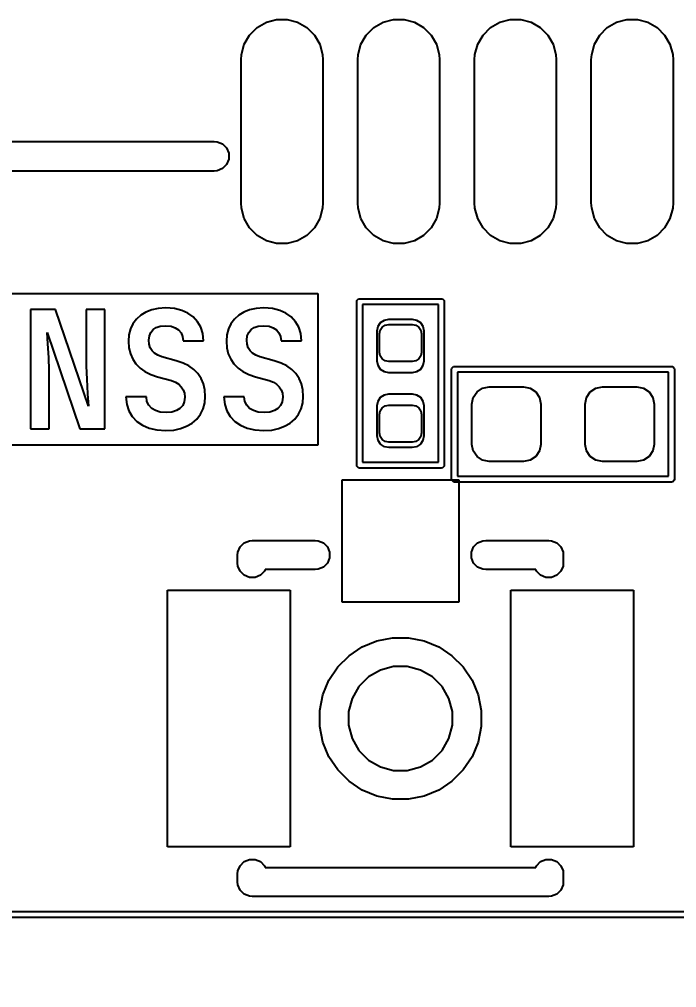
# Model space of a CAD drawing. Extents: x 76 to 193, y -170 to -23.
# Drawn here: x 138.48 to 144.11, y -160.9 to -152.61 of the extents above; entities that cross this region are included whole.
import ezdxf

# ---------------------------------------------------------------- set-up
doc = ezdxf.new("R2010")
doc.units = 0
doc.layers.get('0').update_dxf_attribs({"linetype": 'CONTINUOUS'})
doc.layers.get('Defpoints').update_dxf_attribs({"linetype": 'CONTINUOUS'})
doc.layers.add('BLACK', color=7, linetype='CONTINUOUS')
doc.dimstyles.get("Standard").update_dxf_attribs({"dimtxt": 3, "dimasz": 3, "dimexe": 0.18, "dimexo": 0.0625, "dimgap": 0.09, "dimtad": 0, "dimtih": 1, "dimtoh": 1, "dimzin": 0, "dimdsep": 46, "dimtxsty": 'Standard', "dimcen": 0.09, "dimclrd": 3, "dimclre": 3, "dimclrt": 3, "dimadec": 0, "dimazin": 0, "dimtfac": 1, "dimtofl": 0, "dimtmove": 0, "dimatfit": 3, "dimfxl": 1, "dimtolj": 1, "dimtzin": 0, "dimarcsym": 0})

# ---------------------------------------------------------------- blocks, each defined once
blk = doc.blocks.new('*D14')
at = {"color": 3, "linetype": 'Continuous', "lineweight": -2, "transparency": 16777216}
for p, q in [((162.3102, -157.9405), (162.3102, -168.1646)), ((134.458, -158.0305), (134.458, -168.1646)), ((137.458, -167.9846), (142.2941, -167.9846)), ((159.3102, -167.9846), (154.4741, -167.9846))]:
    blk.add_line(p, q, dxfattribs=at)
at = {"color": 3, "linetype": 'Continuous', "transparency": 16777216}
for points in [[(137.458, -167.4846), (137.458, -168.4846), (134.458, -167.9846)], [(159.3102, -167.4846), (159.3102, -168.4846), (162.3102, -167.9846)]]:
    blk.add_solid(points, dxfattribs=at)
at = {"layer": 'Defpoints', "color": 0, "linetype": 'Continuous', "transparency": 16777216}
for p in [(162.3102, -157.878), (134.458, -157.968), (162.3102, -167.9846)]:
    blk.add_point(p, dxfattribs=at)
at = {"color": 3, "linetype": 'Continuous', "transparency": 16777216, "insert": (148.3841, -167.9846), "char_height": 3, "attachment_point": 5}
blk.add_mtext('\\A1;27.85', dxfattribs=at)

msp = doc.modelspace()

# ---------------------------------------------------------------- linework, layer by layer
at = {"layer": 'BLACK', "linetype": 'Continuous'}
for p, q in [((140.516433, -152.677896), (140.595561, -152.632212)), ((140.516433, -152.677896), (140.595561, -152.632212)), ((140.595561, -152.632212), (140.683816, -152.608564)), ((140.595561, -152.632212), (140.683816, -152.608564)), ((140.683816, -152.608564), (140.775184, -152.608564)), ((140.683816, -152.608564), (140.775184, -152.608564)), ((140.775184, -152.608564), (140.863439, -152.632212)), ((140.775184, -152.608564), (140.863439, -152.632212)), ((140.863439, -152.632212), (140.942567, -152.677896)), ((140.863439, -152.632212), (140.942567, -152.677896)), ((141.516433, -152.677896), (141.595561, -152.632212)), ((141.516433, -152.677896), (141.595561, -152.632212)), ((141.595561, -152.632212), (141.683816, -152.608564)), ((141.595561, -152.632212), (141.683816, -152.608564)), ((141.683816, -152.608564), (141.775184, -152.608564)), ((141.683816, -152.608564), (141.775184, -152.608564)), ((141.775184, -152.608564), (141.863439, -152.632212)), ((141.775184, -152.608564), (141.863439, -152.632212)), ((141.863439, -152.632212), (141.942567, -152.677896)), ((141.863439, -152.632212), (141.942567, -152.677896)), ((142.516433, -152.677896), (142.595561, -152.632212)), ((142.516433, -152.677896), (142.595561, -152.632212)), ((142.595561, -152.632212), (142.683816, -152.608564)), ((142.595561, -152.632212), (142.683816, -152.608564)), ((142.683816, -152.608564), (142.775184, -152.608564)), ((142.683816, -152.608564), (142.775184, -152.608564)), ((142.775184, -152.608564), (142.863439, -152.632212)), ((142.775184, -152.608564), (142.863439, -152.632212)), ((142.863439, -152.632212), (142.942567, -152.677896)), ((142.863439, -152.632212), (142.942567, -152.677896)), ((143.516433, -152.677896), (143.595561, -152.632212)), ((143.516433, -152.677896), (143.595561, -152.632212)), ((143.595561, -152.632212), (143.683816, -152.608564)), ((143.595561, -152.632212), (143.683816, -152.608564)), ((143.683816, -152.608564), (143.775184, -152.608564)), ((143.683816, -152.608564), (143.775184, -152.608564)), ((143.775184, -152.608564), (143.863439, -152.632212)), ((143.775184, -152.608564), (143.863439, -152.632212)), ((143.863439, -152.632212), (143.942567, -152.677896)), ((143.863439, -152.632212), (143.942567, -152.677896)), ((140.451826, -152.742503), (140.516433, -152.677896)), ((140.451826, -152.742503), (140.516433, -152.677896)), ((140.942567, -152.677896), (141.007174, -152.742503)), ((140.942567, -152.677896), (141.007174, -152.742503)), ((141.451826, -152.742503), (141.516433, -152.677896)), ((141.451826, -152.742503), (141.516433, -152.677896)), ((141.942567, -152.677896), (142.007174, -152.742503)), ((141.942567, -152.677896), (142.007174, -152.742503)), ((142.451826, -152.742503), (142.516433, -152.677896)), ((142.451826, -152.742503), (142.516433, -152.677896)), ((142.942567, -152.677896), (143.007174, -152.742503)), ((142.942567, -152.677896), (143.007174, -152.742503)), ((143.451826, -152.742503), (143.516433, -152.677896)), ((143.451826, -152.742503), (143.516433, -152.677896)), ((143.942567, -152.677896), (144.007174, -152.742503)), ((143.942567, -152.677896), (144.007174, -152.742503)), ((140.406142, -152.821631), (140.451826, -152.742503)), ((140.406142, -152.821631), (140.451826, -152.742503)), ((141.007174, -152.742503), (141.052858, -152.821631)), ((141.007174, -152.742503), (141.052858, -152.821631)), ((141.406142, -152.821631), (141.451826, -152.742503)), ((141.406142, -152.821631), (141.451826, -152.742503)), ((142.007174, -152.742503), (142.052858, -152.821631)), ((142.007174, -152.742503), (142.052858, -152.821631)), ((142.406142, -152.821631), (142.451826, -152.742503)), ((142.406142, -152.821631), (142.451826, -152.742503)), ((143.007174, -152.742503), (143.052858, -152.821631)), ((143.007174, -152.742503), (143.052858, -152.821631)), ((143.406142, -152.821631), (143.451826, -152.742503)), ((143.406142, -152.821631), (143.451826, -152.742503)), ((144.007174, -152.742503), (144.052858, -152.821631)), ((144.007174, -152.742503), (144.052858, -152.821631)), ((140.382494, -152.909886), (140.406142, -152.821631)), ((140.382494, -152.909886), (140.406142, -152.821631)), ((141.052858, -152.821631), (141.076506, -152.909886)), ((141.052858, -152.821631), (141.076506, -152.909886)), ((141.382494, -152.909886), (141.406142, -152.821631)), ((141.382494, -152.909886), (141.406142, -152.821631)), ((142.052858, -152.821631), (142.076506, -152.909886)), ((142.052858, -152.821631), (142.076506, -152.909886)), ((142.382494, -152.909886), (142.406142, -152.821631)), ((142.382494, -152.909886), (142.406142, -152.821631)), ((143.052858, -152.821631), (143.076506, -152.909886)), ((143.052858, -152.821631), (143.076506, -152.909886)), ((143.382494, -152.909886), (143.406142, -152.821631)), ((143.382494, -152.909886), (143.406142, -152.821631)), ((144.052858, -152.821631), (144.076506, -152.909886)), ((144.052858, -152.821631), (144.076506, -152.909886)), ((140.3795, -152.95557), (140.382494, -152.909886)), ((140.3795, -152.95557), (140.382494, -152.909886)), ((140.3795, -154.18057), (140.3795, -152.95557)), ((140.3795, -154.18057), (140.3795, -152.95557)), ((141.076506, -152.909886), (141.0795, -152.95557)), ((141.076506, -152.909886), (141.0795, -152.95557)), ((141.0795, -152.95557), (141.0795, -154.18057)), ((141.0795, -152.95557), (141.0795, -154.18057)), ((141.3795, -152.95557), (141.382494, -152.909886)), ((141.3795, -152.95557), (141.382494, -152.909886)), ((141.3795, -154.18057), (141.3795, -152.95557)), ((141.3795, -154.18057), (141.3795, -152.95557)), ((142.076506, -152.909886), (142.0795, -152.95557)), ((142.076506, -152.909886), (142.0795, -152.95557)), ((142.0795, -152.95557), (142.0795, -154.18057)), ((142.0795, -152.95557), (142.0795, -154.18057)), ((142.3795, -152.95557), (142.382494, -152.909886)), ((142.3795, -152.95557), (142.382494, -152.909886)), ((142.3795, -154.18057), (142.3795, -152.95557)), ((142.3795, -154.18057), (142.3795, -152.95557)), ((143.076506, -152.909886), (143.0795, -152.95557)), ((143.076506, -152.909886), (143.0795, -152.95557)), ((143.0795, -152.95557), (143.0795, -154.18057)), ((143.0795, -152.95557), (143.0795, -154.18057)), ((143.3795, -152.95557), (143.382494, -152.909886)), ((143.3795, -152.95557), (143.382494, -152.909886)), ((143.3795, -154.18057), (143.3795, -152.95557)), ((143.3795, -154.18057), (143.3795, -152.95557)), ((144.076506, -152.909886), (144.0795, -152.95557)), ((144.076506, -152.909886), (144.0795, -152.95557)), ((144.0795, -152.95557), (144.0795, -154.18057)), ((144.0795, -152.95557), (144.0795, -154.18057)), ((136.8565, -153.65357), (140.1485, -153.65357)), ((140.1485, -153.65357), (140.173276, -153.65601)), ((140.173276, -153.65601), (140.219057, -153.674973)), ((140.219057, -153.674973), (140.254097, -153.710013)), ((140.254097, -153.710013), (140.27306, -153.755794)), ((140.27306, -153.805346), (140.254097, -153.851127)), ((140.27306, -153.755794), (140.27306, -153.805346)), ((140.219057, -153.886167), (140.173276, -153.90513)), ((140.254097, -153.851127), (140.219057, -153.886167)), ((140.1485, -153.90757), (136.7295, -153.90757)), ((140.173276, -153.90513), (140.1485, -153.90757)), ((140.382494, -154.226254), (140.3795, -154.18057)), ((140.382494, -154.226254), (140.3795, -154.18057)), ((140.406142, -154.314509), (140.382494, -154.226254)), ((140.406142, -154.314509), (140.382494, -154.226254)), ((141.076506, -154.226254), (141.052858, -154.314509)), ((141.076506, -154.226254), (141.052858, -154.314509)), ((141.0795, -154.18057), (141.076506, -154.226254)), ((141.0795, -154.18057), (141.076506, -154.226254)), ((141.382494, -154.226254), (141.3795, -154.18057)), ((141.382494, -154.226254), (141.3795, -154.18057)), ((141.406142, -154.314509), (141.382494, -154.226254)), ((141.406142, -154.314509), (141.382494, -154.226254)), ((142.076506, -154.226254), (142.052858, -154.314509)), ((142.076506, -154.226254), (142.052858, -154.314509)), ((142.0795, -154.18057), (142.076506, -154.226254)), ((142.0795, -154.18057), (142.076506, -154.226254)), ((142.382494, -154.226254), (142.3795, -154.18057)), ((142.382494, -154.226254), (142.3795, -154.18057)), ((142.406142, -154.314509), (142.382494, -154.226254)), ((142.406142, -154.314509), (142.382494, -154.226254)), ((143.076506, -154.226254), (143.052858, -154.314509)), ((143.076506, -154.226254), (143.052858, -154.314509)), ((143.0795, -154.18057), (143.076506, -154.226254)), ((143.0795, -154.18057), (143.076506, -154.226254)), ((143.382494, -154.226254), (143.3795, -154.18057)), ((143.382494, -154.226254), (143.3795, -154.18057)), ((143.406142, -154.314509), (143.382494, -154.226254)), ((143.406142, -154.314509), (143.382494, -154.226254)), ((144.076506, -154.226254), (144.052858, -154.314509)), ((144.076506, -154.226254), (144.052858, -154.314509)), ((144.0795, -154.18057), (144.076506, -154.226254)), ((144.0795, -154.18057), (144.076506, -154.226254)), ((140.451826, -154.393637), (140.406142, -154.314509)), ((140.451826, -154.393637), (140.406142, -154.314509)), ((140.516433, -154.458244), (140.451826, -154.393637)), ((140.516433, -154.458244), (140.451826, -154.393637)), ((141.007174, -154.393637), (140.942567, -154.458244)), ((141.007174, -154.393637), (140.942567, -154.458244)), ((141.052858, -154.314509), (141.007174, -154.393637)), ((141.052858, -154.314509), (141.007174, -154.393637)), ((141.451826, -154.393637), (141.406142, -154.314509)), ((141.451826, -154.393637), (141.406142, -154.314509)), ((141.516433, -154.458244), (141.451826, -154.393637)), ((141.516433, -154.458244), (141.451826, -154.393637)), ((142.007174, -154.393637), (141.942567, -154.458244)), ((142.007174, -154.393637), (141.942567, -154.458244)), ((142.052858, -154.314509), (142.007174, -154.393637)), ((142.052858, -154.314509), (142.007174, -154.393637)), ((142.451826, -154.393637), (142.406142, -154.314509)), ((142.451826, -154.393637), (142.406142, -154.314509)), ((142.516433, -154.458244), (142.451826, -154.393637)), ((142.516433, -154.458244), (142.451826, -154.393637)), ((143.007174, -154.393637), (142.942567, -154.458244)), ((143.007174, -154.393637), (142.942567, -154.458244)), ((143.052858, -154.314509), (143.007174, -154.393637)), ((143.052858, -154.314509), (143.007174, -154.393637)), ((143.451826, -154.393637), (143.406142, -154.314509)), ((143.451826, -154.393637), (143.406142, -154.314509)), ((143.516433, -154.458244), (143.451826, -154.393637)), ((143.516433, -154.458244), (143.451826, -154.393637)), ((144.007174, -154.393637), (143.942567, -154.458244)), ((144.007174, -154.393637), (143.942567, -154.458244)), ((144.052858, -154.314509), (144.007174, -154.393637)), ((144.052858, -154.314509), (144.007174, -154.393637)), ((140.595561, -154.503928), (140.516433, -154.458244)), ((140.595561, -154.503928), (140.516433, -154.458244)), ((140.942567, -154.458244), (140.863439, -154.503928)), ((140.942567, -154.458244), (140.863439, -154.503928)), ((141.595561, -154.503928), (141.516433, -154.458244)), ((141.595561, -154.503928), (141.516433, -154.458244)), ((141.942567, -154.458244), (141.863439, -154.503928)), ((141.942567, -154.458244), (141.863439, -154.503928)), ((142.595561, -154.503928), (142.516433, -154.458244)), ((142.595561, -154.503928), (142.516433, -154.458244)), ((142.942567, -154.458244), (142.863439, -154.503928)), ((142.942567, -154.458244), (142.863439, -154.503928)), ((143.595561, -154.503928), (143.516433, -154.458244)), ((143.595561, -154.503928), (143.516433, -154.458244)), ((143.942567, -154.458244), (143.863439, -154.503928)), ((143.942567, -154.458244), (143.863439, -154.503928)), ((140.683816, -154.527576), (140.595561, -154.503928)), ((140.683816, -154.527576), (140.595561, -154.503928)), ((140.775184, -154.527576), (140.683816, -154.527576)), ((140.775184, -154.527576), (140.683816, -154.527576)), ((140.863439, -154.503928), (140.775184, -154.527576)), ((140.863439, -154.503928), (140.775184, -154.527576)), ((141.683816, -154.527576), (141.595561, -154.503928)), ((141.683816, -154.527576), (141.595561, -154.503928)), ((141.775184, -154.527576), (141.683816, -154.527576)), ((141.775184, -154.527576), (141.683816, -154.527576)), ((141.863439, -154.503928), (141.775184, -154.527576)), ((141.863439, -154.503928), (141.775184, -154.527576)), ((142.683816, -154.527576), (142.595561, -154.503928)), ((142.683816, -154.527576), (142.595561, -154.503928)), ((142.775184, -154.527576), (142.683816, -154.527576)), ((142.775184, -154.527576), (142.683816, -154.527576)), ((142.863439, -154.503928), (142.775184, -154.527576)), ((142.863439, -154.503928), (142.775184, -154.527576)), ((143.683816, -154.527576), (143.595561, -154.503928)), ((143.683816, -154.527576), (143.595561, -154.503928)), ((143.775184, -154.527576), (143.683816, -154.527576)), ((143.775184, -154.527576), (143.683816, -154.527576)), ((143.863439, -154.503928), (143.775184, -154.527576)), ((143.863439, -154.503928), (143.775184, -154.527576)), ((137.61025, -154.955285), (141.036811, -154.955285)), ((141.036811, -154.955285), (141.036811, -156.254552)), ((141.369499, -155.02557), (141.371402, -155.016003)), ((141.3695, -156.42557), (141.369499, -155.02557)), ((141.371402, -155.016003), (141.384932, -155.002473)), ((141.384932, -155.002473), (141.394499, -155.00057)), ((141.394499, -155.00057), (142.0945, -155.00057)), ((141.419499, -155.05057), (141.4195, -156.40057)), ((142.0695, -155.05057), (141.419499, -155.05057)), ((142.069501, -156.40057), (142.0695, -155.05057)), ((142.0945, -155.00057), (142.104067, -155.002473)), ((142.104067, -155.002473), (142.117597, -155.016003)), ((142.117597, -155.016003), (142.1195, -155.02557)), ((142.1195, -155.02557), (142.119501, -156.42557)), ((138.788486, -155.094268), (138.574468, -155.094268)), ((138.574468, -155.094268), (138.574468, -156.11557)), ((139.072479, -155.919687), (138.788486, -155.094268)), ((139.21243, -155.094268), (139.05294, -155.094268)), ((139.05294, -155.094268), (139.05294, -155.578357)), ((139.21243, -156.11557), (139.21243, -155.094268)), ((139.564079, -155.115273), (139.519163, -155.142252)), ((139.613281, -155.096334), (139.564079, -155.115273)), ((139.669531, -155.084455), (139.613281, -155.096334)), ((139.734072, -155.080285), (139.669531, -155.084455)), ((139.808107, -155.085608), (139.734072, -155.080285)), ((139.870733, -155.100608), (139.808107, -155.085608)), ((139.923869, -155.124335), (139.870733, -155.100608)), ((139.969034, -155.15655), (139.923869, -155.124335)), ((140.403297, -155.115273), (140.358382, -155.142252)), ((140.452499, -155.096334), (140.403297, -155.115273)), ((140.508749, -155.084455), (140.452499, -155.096334)), ((140.57329, -155.080285), (140.508749, -155.084455)), ((140.647326, -155.085608), (140.57329, -155.080285)), ((140.709952, -155.100608), (140.647326, -155.085608)), ((140.763087, -155.124335), (140.709952, -155.100608)), ((140.808252, -155.15655), (140.763087, -155.124335)), ((139.452826, -155.214619), (139.431443, -155.259019)), ((139.482373, -155.175236), (139.452826, -155.214619)), ((139.519163, -155.142252), (139.482373, -155.175236)), ((140.006761, -155.197519), (139.969034, -155.15655)), ((140.033834, -155.24447), (140.006761, -155.197519)), ((140.292045, -155.214619), (140.270662, -155.259019)), ((140.321591, -155.175236), (140.292045, -155.214619)), ((140.358382, -155.142252), (140.321591, -155.175236)), ((140.845979, -155.197519), (140.808252, -155.15655)), ((140.873053, -155.24447), (140.845979, -155.197519)), ((141.552111, -155.237303), (141.573788, -155.20486)), ((141.573788, -155.20486), (141.606231, -155.183183)), ((141.606231, -155.183183), (141.644499, -155.175571)), ((141.613578, -155.227622), (141.644001, -155.22157)), ((141.644001, -155.22157), (141.845001, -155.22157)), ((141.644499, -155.175571), (141.844499, -155.175571)), ((141.844499, -155.175571), (141.882767, -155.183183)), ((141.845001, -155.22157), (141.875424, -155.227622)), ((141.882767, -155.183183), (141.91521, -155.20486)), ((141.91521, -155.20486), (141.936887, -155.237303)), ((138.724128, -155.388092), (138.717167, -155.290151)), ((138.717167, -155.290151), (138.998352, -156.11557)), ((139.431443, -155.259019), (139.418266, -155.30898)), ((139.592955, -155.319312), (139.605351, -155.289776)), ((139.605351, -155.289776), (139.625628, -155.265665)), ((139.625628, -155.265665), (139.652234, -155.248234)), ((139.652234, -155.248234), (139.687112, -155.236959)), ((139.687112, -155.236959), (139.732668, -155.232815)), ((139.732668, -155.232815), (139.779046, -155.237091)), ((139.779046, -155.237091), (139.815109, -155.248809)), ((139.815109, -155.248809), (139.843127, -155.26707)), ((139.843127, -155.26707), (139.864584, -155.29226)), ((139.864584, -155.29226), (139.877688, -155.32315)), ((140.050797, -155.298563), (140.033834, -155.24447)), ((140.057205, -155.36147), (140.050797, -155.298563)), ((140.270662, -155.259019), (140.257485, -155.30898)), ((140.432173, -155.319312), (140.444569, -155.289776)), ((140.444569, -155.289776), (140.464847, -155.265665)), ((140.464847, -155.265665), (140.491453, -155.248234)), ((140.491453, -155.248234), (140.526331, -155.236959)), ((140.526331, -155.236959), (140.571886, -155.232815)), ((140.571886, -155.232815), (140.618264, -155.237091)), ((140.618264, -155.237091), (140.654327, -155.248809)), ((140.654327, -155.248809), (140.682345, -155.26707)), ((140.682345, -155.26707), (140.703802, -155.29226)), ((140.703802, -155.29226), (140.716906, -155.32315)), ((140.890015, -155.298563), (140.873053, -155.24447)), ((140.896424, -155.36147), (140.890015, -155.298563)), ((141.544499, -155.275571), (141.552111, -155.237303)), ((141.544499, -155.535571), (141.544499, -155.275571)), ((141.564501, -155.30107), (141.570553, -155.270647)), ((141.564501, -155.46007), (141.564501, -155.30107)), ((141.570553, -155.270647), (141.587786, -155.244855)), ((141.587786, -155.244855), (141.613578, -155.227622)), ((141.875424, -155.227622), (141.901216, -155.244855)), ((141.901216, -155.244855), (141.918449, -155.270647)), ((141.918449, -155.270647), (141.924501, -155.30107)), ((141.924501, -155.30107), (141.924501, -155.46007)), ((141.936887, -155.237303), (141.944499, -155.275571)), ((141.944499, -155.275571), (141.944499, -155.535571)), ((138.73115, -155.505634), (138.724128, -155.388092)), ((139.418266, -155.30898), (139.413687, -155.365683)), ((139.413687, -155.365683), (139.417961, -155.421588)), ((139.588564, -155.355913), (139.592955, -155.319312)), ((139.591908, -155.390347), (139.588564, -155.355913)), ((139.877688, -155.32315), (139.882327, -155.36147)), ((139.882327, -155.36147), (140.057205, -155.36147)), ((140.257485, -155.30898), (140.252905, -155.365683)), ((140.252905, -155.365683), (140.25718, -155.421588)), ((140.427783, -155.355913), (140.432173, -155.319312)), ((140.431126, -155.390347), (140.427783, -155.355913)), ((140.716906, -155.32315), (140.721546, -155.36147)), ((140.721546, -155.36147), (140.896424, -155.36147)), ((139.417961, -155.421588), (139.430345, -155.471797)), ((139.430345, -155.471797), (139.450534, -155.517269)), ((139.60151, -155.420115), (139.591908, -155.390347)), ((139.617202, -155.446161), (139.60151, -155.420115)), ((139.638505, -155.467893), (139.617202, -155.446161)), ((139.665871, -155.485398), (139.638505, -155.467893)), ((140.25718, -155.421588), (140.269563, -155.471797)), ((140.269563, -155.471797), (140.289753, -155.517269)), ((140.440728, -155.420115), (140.431126, -155.390347)), ((140.45642, -155.446161), (140.440728, -155.420115)), ((140.477723, -155.467893), (140.45642, -155.446161)), ((140.50509, -155.485398), (140.477723, -155.467893)), ((141.570553, -155.490493), (141.564501, -155.46007)), ((141.924501, -155.46007), (141.918449, -155.490493)), ((138.733959, -155.616093), (138.73115, -155.505634)), ((139.450534, -155.517269), (139.478716, -155.558757)), ((139.700489, -155.498612), (139.665871, -155.485398)), ((139.822183, -155.532195), (139.700489, -155.498612)), ((139.881916, -155.551597), (139.822183, -155.532195)), ((139.932003, -155.576512), (139.881916, -155.551597)), ((140.289753, -155.517269), (140.317935, -155.558757)), ((140.539707, -155.498612), (140.50509, -155.485398)), ((140.661401, -155.532195), (140.539707, -155.498612)), ((140.721135, -155.551597), (140.661401, -155.532195)), ((140.771221, -155.576512), (140.721135, -155.551597)), ((141.552111, -155.573839), (141.544499, -155.535571)), ((141.587786, -155.516285), (141.570553, -155.490493)), ((141.613578, -155.533518), (141.587786, -155.516285)), ((141.644001, -155.53957), (141.613578, -155.533518)), ((141.845001, -155.53957), (141.644001, -155.53957)), ((141.875424, -155.533518), (141.845001, -155.53957)), ((141.901216, -155.516285), (141.875424, -155.533518)), ((141.918449, -155.490493), (141.901216, -155.516285)), ((141.944499, -155.535571), (141.936887, -155.573839)), ((138.733959, -156.11557), (138.733959, -155.616093)), ((139.05294, -155.578357), (139.05642, -155.690282)), ((139.478716, -155.558757), (139.513533, -155.594574)), ((139.513533, -155.594574), (139.555363, -155.624928)), ((139.555363, -155.624928), (139.605138, -155.649916)), ((139.973772, -155.606639), (139.932003, -155.576512)), ((140.008235, -155.642044), (139.973772, -155.606639)), ((140.317935, -155.558757), (140.352751, -155.594574)), ((140.352751, -155.594574), (140.394581, -155.624928)), ((140.394581, -155.624928), (140.444356, -155.649916)), ((140.812991, -155.606639), (140.771221, -155.576512)), ((140.847453, -155.642044), (140.812991, -155.606639)), ((141.573788, -155.606282), (141.552111, -155.573839)), ((141.606231, -155.627959), (141.573788, -155.606282)), ((141.644499, -155.635571), (141.606231, -155.627959)), ((141.844499, -155.635571), (141.644499, -155.635571)), ((141.882767, -155.627959), (141.844499, -155.635571)), ((141.91521, -155.606282), (141.882767, -155.627959)), ((141.936887, -155.573839), (141.91521, -155.606282)), ((142.182001, -155.60557), (142.183904, -155.596003)), ((142.182001, -156.54557), (142.182001, -155.60557)), ((142.183904, -155.596003), (142.197434, -155.582473)), ((142.197434, -155.582473), (142.207001, -155.58057)), ((142.207001, -155.58057), (144.067001, -155.58057)), ((142.232001, -155.63057), (142.232001, -156.52057)), ((144.042001, -155.63057), (142.232001, -155.63057)), ((144.042001, -156.52057), (144.042001, -155.63057)), ((144.067001, -155.58057), (144.076568, -155.582473)), ((144.076568, -155.582473), (144.090098, -155.596003)), ((144.090098, -155.596003), (144.092001, -155.60557)), ((144.092001, -155.60557), (144.092001, -156.54557)), ((139.05642, -155.690282), (139.064114, -155.814113)), ((139.605138, -155.649916), (139.664096, -155.669277)), ((139.664096, -155.669277), (139.781638, -155.701456)), ((139.781638, -155.701456), (139.816242, -155.714644)), ((139.816242, -155.714644), (139.844346, -155.732374)), ((140.035968, -155.683098), (140.008235, -155.642044)), ((140.055964, -155.728717), (140.035968, -155.683098)), ((140.444356, -155.649916), (140.503315, -155.669277)), ((140.503315, -155.669277), (140.620857, -155.701456)), ((140.620857, -155.701456), (140.655461, -155.714644)), ((140.655461, -155.714644), (140.683564, -155.732374)), ((140.875186, -155.683098), (140.847453, -155.642044)), ((140.895182, -155.728717), (140.875186, -155.683098)), ((139.844346, -155.732374), (139.86694, -155.75464)), ((139.86694, -155.75464), (139.883954, -155.781186)), ((139.883954, -155.781186), (139.894194, -155.810736)), ((140.068308, -155.779731), (140.055964, -155.728717)), ((140.072593, -155.837194), (140.068308, -155.779731)), ((140.683564, -155.732374), (140.706159, -155.75464)), ((140.706159, -155.75464), (140.723173, -155.781186)), ((140.723173, -155.781186), (140.733413, -155.810736)), ((140.907526, -155.779731), (140.895182, -155.728717)), ((140.911811, -155.837194), (140.907526, -155.779731)), ((142.368229, -155.846624), (142.400203, -155.798772)), ((142.368229, -155.846624), (142.400203, -155.798772)), ((142.400203, -155.798772), (142.448055, -155.766798)), ((142.400203, -155.798772), (142.448055, -155.766798)), ((142.448055, -155.766798), (142.504501, -155.75557)), ((142.448055, -155.766798), (142.504501, -155.75557)), ((142.504501, -155.75557), (142.799501, -155.75557)), ((142.504501, -155.75557), (142.799501, -155.75557)), ((142.799501, -155.75557), (142.855947, -155.766798)), ((142.799501, -155.75557), (142.855947, -155.766798)), ((142.855947, -155.766798), (142.903799, -155.798772)), ((142.855947, -155.766798), (142.903799, -155.798772)), ((142.903799, -155.798772), (142.935773, -155.846624)), ((142.903799, -155.798772), (142.935773, -155.846624)), ((143.338229, -155.846624), (143.370203, -155.798772)), ((143.338229, -155.846624), (143.370203, -155.798772)), ((143.370203, -155.798772), (143.418055, -155.766798)), ((143.370203, -155.798772), (143.418055, -155.766798)), ((143.418055, -155.766798), (143.474501, -155.75557)), ((143.418055, -155.766798), (143.474501, -155.75557)), ((143.474501, -155.75557), (143.769501, -155.75557)), ((143.474501, -155.75557), (143.769501, -155.75557)), ((143.769501, -155.75557), (143.825947, -155.766798)), ((143.769501, -155.75557), (143.825947, -155.766798)), ((143.825947, -155.766798), (143.873799, -155.798772)), ((143.825947, -155.766798), (143.873799, -155.798772)), ((143.873799, -155.798772), (143.905773, -155.846624)), ((143.873799, -155.798772), (143.905773, -155.846624)), ((139.064114, -155.814113), (139.072479, -155.919687)), ((139.56756, -155.841346), (139.392682, -155.841346)), ((139.392682, -155.841346), (139.399443, -155.906185)), ((139.572841, -155.881108), (139.56756, -155.841346)), ((139.587898, -155.913398), (139.572841, -155.881108)), ((139.892717, -155.883167), (139.878522, -155.914758)), ((139.897715, -155.844155), (139.892717, -155.883167)), ((139.894194, -155.810736), (139.897715, -155.844155)), ((140.067745, -155.893768), (140.072593, -155.837194)), ((140.406778, -155.841346), (140.2319, -155.841346)), ((140.2319, -155.841346), (140.238661, -155.906185)), ((140.412059, -155.881108), (140.406778, -155.841346)), ((140.427116, -155.913398), (140.412059, -155.881108)), ((140.731935, -155.883167), (140.717741, -155.914758)), ((140.736933, -155.844155), (140.731935, -155.883167)), ((140.733413, -155.810736), (140.736933, -155.844155)), ((140.906964, -155.893768), (140.911811, -155.837194)), ((141.544501, -155.915569), (141.552113, -155.877301)), ((141.552113, -155.877301), (141.57379, -155.844858)), ((141.57379, -155.844858), (141.606233, -155.823181)), ((141.606233, -155.823181), (141.644501, -155.815569)), ((141.644501, -155.815569), (141.844501, -155.815569)), ((141.844501, -155.815569), (141.882769, -155.823181)), ((141.882769, -155.823181), (141.915212, -155.844858)), ((141.915212, -155.844858), (141.936889, -155.877301)), ((141.936889, -155.877301), (141.944501, -155.915569)), ((142.357001, -155.90307), (142.368229, -155.846624)), ((142.357001, -155.90307), (142.368229, -155.846624)), ((142.935773, -155.846624), (142.947001, -155.90307)), ((142.935773, -155.846624), (142.947001, -155.90307)), ((143.327001, -155.90307), (143.338229, -155.846624)), ((143.327001, -155.90307), (143.338229, -155.846624)), ((143.905773, -155.846624), (143.917001, -155.90307)), ((143.905773, -155.846624), (143.917001, -155.90307)), ((139.399443, -155.906185), (139.417417, -155.9618)), ((139.417417, -155.9618), (139.44618, -156.009984)), ((139.612989, -155.94002), (139.587898, -155.913398)), ((139.645157, -155.959056), (139.612989, -155.94002)), ((139.685702, -155.971254), (139.645157, -155.959056)), ((139.824739, -155.95934), (139.786092, -155.971317)), ((139.855033, -155.940692), (139.824739, -155.95934)), ((139.878522, -155.914758), (139.855033, -155.940692)), ((140.030583, -155.990395), (140.053673, -155.944466)), ((140.053673, -155.944466), (140.067745, -155.893768)), ((140.238661, -155.906185), (140.256635, -155.9618)), ((140.256635, -155.9618), (140.285399, -156.009984)), ((140.452207, -155.94002), (140.427116, -155.913398)), ((140.484376, -155.959056), (140.452207, -155.94002)), ((140.52492, -155.971254), (140.484376, -155.959056)), ((140.663958, -155.95934), (140.625311, -155.971317)), ((140.694252, -155.940692), (140.663958, -155.95934)), ((140.717741, -155.914758), (140.694252, -155.940692)), ((140.869801, -155.990395), (140.892892, -155.944466)), ((140.892892, -155.944466), (140.906964, -155.893768)), ((141.544501, -156.175569), (141.544501, -155.915569)), ((141.564499, -155.99107), (141.570551, -155.960647)), ((141.570551, -155.960647), (141.587784, -155.934855)), ((141.587784, -155.934855), (141.613576, -155.917622)), ((141.613576, -155.917622), (141.643999, -155.91157)), ((141.643999, -155.91157), (141.844999, -155.91157)), ((141.844999, -155.91157), (141.875422, -155.917622)), ((141.875422, -155.917622), (141.901214, -155.934855)), ((141.901214, -155.934855), (141.918447, -155.960647)), ((141.918447, -155.960647), (141.924499, -155.99107)), ((141.944501, -155.915569), (141.944501, -156.175569)), ((142.357001, -156.24807), (142.357001, -155.90307)), ((142.357001, -156.24807), (142.357001, -155.90307)), ((142.947001, -155.90307), (142.947001, -156.24807)), ((142.947001, -155.90307), (142.947001, -156.24807)), ((143.327001, -156.24807), (143.327001, -155.90307)), ((143.327001, -156.24807), (143.327001, -155.90307)), ((143.917001, -155.90307), (143.917001, -156.24807)), ((143.917001, -155.90307), (143.917001, -156.24807)), ((139.44618, -156.009984), (139.48641, -156.051944)), ((139.48641, -156.051944), (139.534286, -156.084646)), ((139.73682, -155.975679), (139.685702, -155.971254)), ((139.786092, -155.971317), (139.73682, -155.975679)), ((139.960044, -156.06516), (139.99913, -156.031002)), ((139.99913, -156.031002), (140.030583, -155.990395)), ((140.285399, -156.009984), (140.325628, -156.051944)), ((140.325628, -156.051944), (140.373505, -156.084646)), ((140.576038, -155.975679), (140.52492, -155.971254)), ((140.625311, -155.971317), (140.576038, -155.975679)), ((140.799262, -156.06516), (140.838348, -156.031002)), ((140.838348, -156.031002), (140.869801, -155.990395)), ((141.564499, -156.15007), (141.564499, -155.99107)), ((141.924499, -155.99107), (141.924499, -156.15007)), ((138.574468, -156.11557), (138.733959, -156.11557)), ((138.998352, -156.11557), (139.21243, -156.11557)), ((139.534286, -156.084646), (139.59062, -156.108812)), ((139.59062, -156.108812), (139.657003, -156.124118)), ((139.657003, -156.124118), (139.735415, -156.129552)), ((139.735415, -156.129552), (139.801788, -156.125258)), ((139.801788, -156.125258), (139.860392, -156.112956)), ((139.860392, -156.112956), (139.912369, -156.093221)), ((139.912369, -156.093221), (139.960044, -156.06516)), ((140.373505, -156.084646), (140.429839, -156.108812)), ((140.429839, -156.108812), (140.496221, -156.124118)), ((140.496221, -156.124118), (140.574634, -156.129552)), ((140.574634, -156.129552), (140.641007, -156.125258)), ((140.641007, -156.125258), (140.699611, -156.112956)), ((140.699611, -156.112956), (140.751588, -156.093221)), ((140.751588, -156.093221), (140.799262, -156.06516)), ((141.552113, -156.213837), (141.544501, -156.175569)), ((141.57379, -156.24628), (141.552113, -156.213837)), ((141.570551, -156.180493), (141.564499, -156.15007)), ((141.587784, -156.206285), (141.570551, -156.180493)), ((141.613576, -156.223518), (141.587784, -156.206285)), ((141.901214, -156.206285), (141.875422, -156.223518)), ((141.918447, -156.180493), (141.901214, -156.206285)), ((141.936889, -156.213837), (141.915212, -156.24628)), ((141.924499, -156.15007), (141.918447, -156.180493)), ((141.944501, -156.175569), (141.936889, -156.213837)), ((141.036811, -156.254552), (137.61025, -156.254552)), ((141.606233, -156.267957), (141.57379, -156.24628)), ((141.644501, -156.275569), (141.606233, -156.267957)), ((141.643999, -156.22957), (141.613576, -156.223518)), ((141.844999, -156.22957), (141.643999, -156.22957)), ((141.844501, -156.275569), (141.644501, -156.275569)), ((141.882769, -156.267957), (141.844501, -156.275569)), ((141.875422, -156.223518), (141.844999, -156.22957)), ((141.915212, -156.24628), (141.882769, -156.267957)), ((142.368229, -156.304516), (142.357001, -156.24807)), ((142.368229, -156.304516), (142.357001, -156.24807)), ((142.947001, -156.24807), (142.935773, -156.304516)), ((142.947001, -156.24807), (142.935773, -156.304516)), ((143.338229, -156.304516), (143.327001, -156.24807)), ((143.338229, -156.304516), (143.327001, -156.24807)), ((143.917001, -156.24807), (143.905773, -156.304516)), ((143.917001, -156.24807), (143.905773, -156.304516)), ((142.400203, -156.352368), (142.368229, -156.304516)), ((142.400203, -156.352368), (142.368229, -156.304516)), ((142.448055, -156.384342), (142.400203, -156.352368)), ((142.448055, -156.384342), (142.400203, -156.352368)), ((142.504501, -156.39557), (142.448055, -156.384342)), ((142.504501, -156.39557), (142.448055, -156.384342)), ((142.855947, -156.384342), (142.799501, -156.39557)), ((142.855947, -156.384342), (142.799501, -156.39557)), ((142.903799, -156.352368), (142.855947, -156.384342)), ((142.903799, -156.352368), (142.855947, -156.384342)), ((142.935773, -156.304516), (142.903799, -156.352368)), ((142.935773, -156.304516), (142.903799, -156.352368)), ((143.370203, -156.352368), (143.338229, -156.304516)), ((143.370203, -156.352368), (143.338229, -156.304516)), ((143.418055, -156.384342), (143.370203, -156.352368)), ((143.418055, -156.384342), (143.370203, -156.352368)), ((143.474501, -156.39557), (143.418055, -156.384342)), ((143.474501, -156.39557), (143.418055, -156.384342)), ((143.825947, -156.384342), (143.769501, -156.39557)), ((143.825947, -156.384342), (143.769501, -156.39557)), ((143.873799, -156.352368), (143.825947, -156.384342)), ((143.873799, -156.352368), (143.825947, -156.384342)), ((143.905773, -156.304516), (143.873799, -156.352368)), ((143.905773, -156.304516), (143.873799, -156.352368)), ((141.371403, -156.435137), (141.3695, -156.42557)), ((141.384933, -156.448667), (141.371403, -156.435137)), ((141.3945, -156.45057), (141.384933, -156.448667)), ((142.094501, -156.45057), (141.3945, -156.45057)), ((141.4195, -156.40057), (142.069501, -156.40057)), ((142.104068, -156.448667), (142.094501, -156.45057)), ((142.117598, -156.435137), (142.104068, -156.448667)), ((142.119501, -156.42557), (142.117598, -156.435137)), ((142.799501, -156.39557), (142.504501, -156.39557)), ((142.799501, -156.39557), (142.504501, -156.39557)), ((143.769501, -156.39557), (143.474501, -156.39557)), ((143.769501, -156.39557), (143.474501, -156.39557)), ((141.2445, -157.60057), (141.2445, -156.55057)), ((141.2445, -156.55057), (142.2445, -156.55057)), ((141.2445, -157.60057), (141.2445, -156.55057)), ((141.2445, -156.55057), (142.2445, -156.55057)), ((142.183904, -156.555137), (142.182001, -156.54557)), ((142.232001, -156.52057), (144.042001, -156.52057)), ((142.2445, -156.55057), (142.2445, -157.60057)), ((142.2445, -156.55057), (142.2445, -157.60057)), ((144.092001, -156.54557), (144.090098, -156.555137)), ((142.197434, -156.568667), (142.183904, -156.555137)), ((142.207001, -156.57057), (142.197434, -156.568667)), ((144.067001, -156.57057), (142.207001, -156.57057)), ((144.076568, -156.568667), (144.067001, -156.57057)), ((144.090098, -156.555137), (144.076568, -156.568667)), ((140.351902, -157.171184), (140.370566, -157.126124)), ((140.370566, -157.126124), (140.405054, -157.091636)), ((140.405054, -157.091636), (140.450114, -157.072972)), ((140.450114, -157.072972), (140.4745, -157.07057)), ((140.4745, -157.07057), (141.0145, -157.07057)), ((141.0145, -157.07057), (141.038886, -157.072972)), ((141.038886, -157.072972), (141.083946, -157.091636)), ((141.083946, -157.091636), (141.118434, -157.126124)), ((141.118434, -157.126124), (141.137098, -157.171184)), ((142.351902, -157.171184), (142.370566, -157.126124)), ((142.370566, -157.126124), (142.405054, -157.091636)), ((142.405054, -157.091636), (142.450114, -157.072972)), ((142.450114, -157.072972), (142.4745, -157.07057)), ((142.4745, -157.07057), (143.0145, -157.07057)), ((143.0145, -157.07057), (143.038886, -157.072972)), ((143.038886, -157.072972), (143.083946, -157.091636)), ((143.083946, -157.091636), (143.118434, -157.126124)), ((143.118434, -157.126124), (143.137098, -157.171184)), ((140.3495, -157.19557), (140.351902, -157.171184)), ((140.3495, -157.26557), (140.3495, -157.19557)), ((141.137098, -157.171184), (141.137098, -157.219956)), ((142.351902, -157.219956), (142.351902, -157.171184)), ((143.137098, -157.171184), (143.1395, -157.19557)), ((143.1395, -157.19557), (143.1395, -157.26557)), ((140.351902, -157.289956), (140.3495, -157.26557)), ((140.370566, -157.335016), (140.351902, -157.289956)), ((141.118434, -157.265016), (141.083946, -157.299504)), ((141.137098, -157.219956), (141.118434, -157.265016)), ((142.370566, -157.265016), (142.351902, -157.219956)), ((142.405054, -157.299504), (142.370566, -157.265016)), ((143.137098, -157.289956), (143.118434, -157.335016)), ((143.1395, -157.26557), (143.137098, -157.289956)), ((140.405054, -157.369504), (140.370566, -157.335016)), ((140.450114, -157.388168), (140.405054, -157.369504)), ((140.543946, -157.369504), (140.498886, -157.388168)), ((140.578434, -157.335016), (140.543946, -157.369504)), ((140.584418, -157.32057), (140.578434, -157.335016)), ((141.0145, -157.32057), (140.584418, -157.32057)), ((141.038886, -157.318168), (141.0145, -157.32057)), ((141.083946, -157.299504), (141.038886, -157.318168)), ((142.450114, -157.318168), (142.405054, -157.299504)), ((142.4745, -157.32057), (142.450114, -157.318168)), ((142.904582, -157.32057), (142.4745, -157.32057)), ((142.910566, -157.335016), (142.904582, -157.32057)), ((142.945054, -157.369504), (142.910566, -157.335016)), ((142.990114, -157.388168), (142.945054, -157.369504)), ((143.083946, -157.369504), (143.038886, -157.388168)), ((143.118434, -157.335016), (143.083946, -157.369504)), ((140.498886, -157.388168), (140.450114, -157.388168)), ((143.038886, -157.388168), (142.990114, -157.388168)), ((139.7495, -159.69557), (139.7495, -157.49557)), ((139.7495, -157.49557), (140.7995, -157.49557)), ((139.7495, -159.69557), (139.7495, -157.49557)), ((139.7495, -157.49557), (140.7995, -157.49557)), ((140.7995, -157.49557), (140.7995, -159.69557)), ((140.7995, -157.49557), (140.7995, -159.69557)), ((142.6895, -159.69557), (142.6895, -157.49557)), ((142.6895, -157.49557), (143.7395, -157.49557)), ((142.6895, -159.69557), (142.6895, -157.49557)), ((142.6895, -157.49557), (143.7395, -157.49557)), ((143.7395, -157.49557), (143.7395, -159.69557)), ((143.7395, -157.49557), (143.7395, -159.69557)), ((142.2445, -157.60057), (141.2445, -157.60057)), ((142.2445, -157.60057), (141.2445, -157.60057)), ((141.416879, -157.982635), (141.542752, -157.930496)), ((141.542752, -157.930496), (141.676378, -157.903917)), ((141.676378, -157.903917), (141.812622, -157.903917)), ((141.812622, -157.903917), (141.946248, -157.930496)), ((141.946248, -157.930496), (142.072121, -157.982635)), ((141.303597, -158.058328), (141.416879, -157.982635)), ((142.072121, -157.982635), (142.185403, -158.058328)), ((141.207258, -158.154667), (141.303597, -158.058328)), ((142.185403, -158.058328), (142.281742, -158.154667)), ((141.131565, -158.267949), (141.207258, -158.154667)), ((141.572736, -158.180896), (141.471264, -158.239481)), ((141.685915, -158.15057), (141.572736, -158.180896)), ((141.803085, -158.15057), (141.685915, -158.15057)), ((141.916264, -158.180896), (141.803085, -158.15057)), ((142.017736, -158.239481), (141.916264, -158.180896)), ((142.281742, -158.154667), (142.357435, -158.267949)), ((141.079426, -158.393822), (141.131565, -158.267949)), ((141.471264, -158.239481), (141.388411, -158.322334)), ((142.100589, -158.322334), (142.017736, -158.239481)), ((142.357435, -158.267949), (142.409574, -158.393822)), ((141.388411, -158.322334), (141.329826, -158.423806)), ((142.159174, -158.423806), (142.100589, -158.322334)), ((141.052847, -158.527448), (141.079426, -158.393822)), ((141.329826, -158.423806), (141.2995, -158.536985)), ((142.1895, -158.536985), (142.159174, -158.423806)), ((142.409574, -158.393822), (142.436153, -158.527448)), ((141.052847, -158.536985), (141.052847, -158.527448)), ((141.052847, -158.663692), (141.052847, -158.536985)), ((141.2995, -158.536985), (141.2995, -158.654155)), ((142.1895, -158.654155), (142.1895, -158.536985)), ((142.436153, -158.527448), (142.436153, -158.663692)), ((141.079426, -158.797318), (141.052847, -158.663692)), ((141.2995, -158.654155), (141.329826, -158.767334)), ((142.159174, -158.767334), (142.1895, -158.654155)), ((142.436153, -158.663692), (142.409574, -158.797318)), ((141.329826, -158.767334), (141.388411, -158.868806)), ((142.100589, -158.868806), (142.159174, -158.767334)), ((141.131565, -158.923191), (141.079426, -158.797318)), ((141.388411, -158.868806), (141.471264, -158.951659)), ((142.017736, -158.951659), (142.100589, -158.868806)), ((142.409574, -158.797318), (142.357435, -158.923191)), ((141.207258, -159.036473), (141.131565, -158.923191)), ((141.471264, -158.951659), (141.572736, -159.010244)), ((141.916264, -159.010244), (142.017736, -158.951659)), ((142.357435, -158.923191), (142.281742, -159.036473)), ((141.303597, -159.132812), (141.207258, -159.036473)), ((141.572736, -159.010244), (141.685915, -159.04057)), ((141.803085, -159.04057), (141.916264, -159.010244)), ((142.281742, -159.036473), (142.185403, -159.132812)), ((141.685915, -159.04057), (141.803085, -159.04057)), ((141.416879, -159.208505), (141.303597, -159.132812)), ((142.185403, -159.132812), (142.072121, -159.208505)), ((141.542752, -159.260644), (141.416879, -159.208505)), ((141.676378, -159.287223), (141.542752, -159.260644)), ((141.812622, -159.287223), (141.676378, -159.287223)), ((141.946248, -159.260644), (141.812622, -159.287223)), ((142.072121, -159.208505), (141.946248, -159.260644)), ((140.7995, -159.69557), (139.7495, -159.69557)), ((140.7995, -159.69557), (139.7495, -159.69557)), ((143.7395, -159.69557), (142.6895, -159.69557)), ((143.7395, -159.69557), (142.6895, -159.69557)), ((140.351902, -159.901184), (140.370566, -159.856124)), ((140.370566, -159.856124), (140.405054, -159.821636)), ((140.405054, -159.821636), (140.450114, -159.802972)), ((140.450114, -159.802972), (140.498886, -159.802972)), ((140.498886, -159.802972), (140.543946, -159.821636)), ((140.543946, -159.821636), (140.578434, -159.856124)), ((140.578434, -159.856124), (140.584418, -159.87057)), ((142.904582, -159.87057), (142.910566, -159.856124)), ((142.910566, -159.856124), (142.945054, -159.821636)), ((142.945054, -159.821636), (142.990114, -159.802972)), ((142.990114, -159.802972), (143.038886, -159.802972)), ((143.038886, -159.802972), (143.083946, -159.821636)), ((143.083946, -159.821636), (143.118434, -159.856124)), ((143.118434, -159.856124), (143.137098, -159.901184)), ((140.3495, -159.92557), (140.351902, -159.901184)), ((140.3495, -159.99557), (140.3495, -159.92557)), ((140.584418, -159.87057), (141.0145, -159.87057)), ((141.0145, -159.87057), (142.4745, -159.87057)), ((142.4745, -159.87057), (142.904582, -159.87057)), ((143.137098, -159.901184), (143.1395, -159.92557)), ((143.1395, -159.92557), (143.1395, -159.99557)), ((140.351902, -160.019956), (140.3495, -159.99557)), ((140.370566, -160.065016), (140.351902, -160.019956)), ((143.137098, -160.019956), (143.118434, -160.065016)), ((143.1395, -159.99557), (143.137098, -160.019956)), ((140.405054, -160.099504), (140.370566, -160.065016)), ((140.450114, -160.118168), (140.405054, -160.099504)), ((143.083946, -160.099504), (143.038886, -160.118168)), ((143.118434, -160.065016), (143.083946, -160.099504)), ((140.4745, -160.12057), (140.450114, -160.118168)), ((141.0145, -160.12057), (140.4745, -160.12057)), ((142.4745, -160.12057), (141.0145, -160.12057)), ((143.0145, -160.12057), (142.4745, -160.12057)), ((143.038886, -160.118168), (143.0145, -160.12057)), ((133.9977, -160.249), (163.004499, -160.249)), ((163.0045, -160.299), (133.9977, -160.299))]:
    msp.add_line(p, q, dxfattribs=at)

# ---------------------------------------------------------------- dimensions: what is measured, and where the dimension line sits
at = {"linetype": 'Continuous'}
dim = msp.add_linear_dim(base=(162.310201, -167.984588), p1=(134.458001, -157.96797), p2=(162.310201, -157.87797), dimstyle='Standard', dxfattribs=at)
dim.commit()
dim.dimension.update_dxf_attribs({"geometry": '*D14', "text_midpoint": (148.384101, -167.984588)})

doc.saveas('drawing.dxf')
